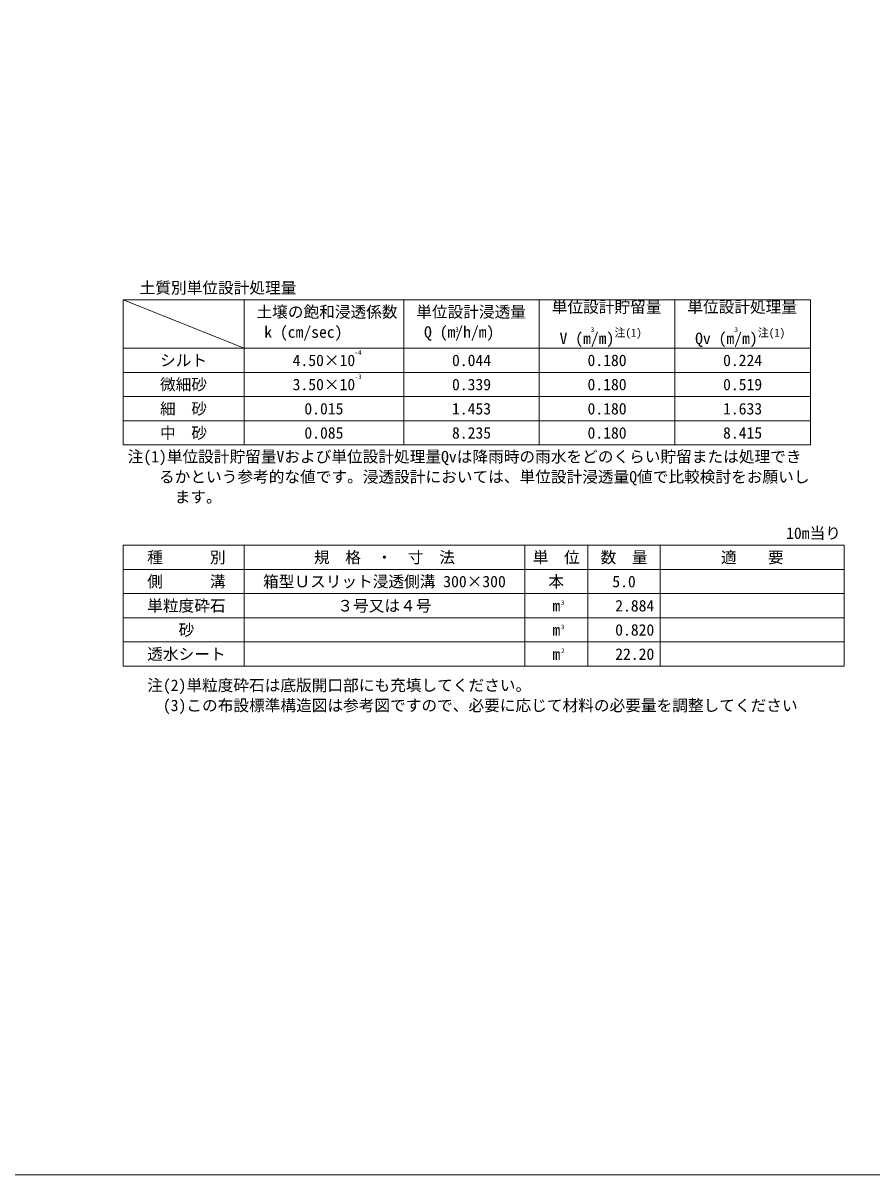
# Model space of a CAD drawing. Units: millimetres at full size, sheet at 1:20; details may follow other scales. Extents: x 0 to 23340, y -4498 to 8520.
# Drawn here: x 1754 to 3507, y 0 to 2381 of the extents above; entities that cross this region are included whole.
import ezdxf
from ezdxf.enums import TextEntityAlignment as Align

# ---------------------------------------------------------------- set-up
doc = ezdxf.new("R2010")
doc.units = ezdxf.units.MM
doc.header["$LTSCALE"] = 20
doc.layers.add('0_2', color=7, linetype='Continuous', lineweight=13)
doc.layers.add('TITLE', color=7, linetype='Continuous', lineweight=13)
doc.styles.add('ＭＳ ゴシック', font='')
doc.styles.get('ＭＳ ゴシック').set_extended_font_data('MS Gothic')

msp = doc.modelspace()

# ---------------------------------------------------------------- linework, layer by layer
at = {"layer": 'TITLE'}
for p, q in [((2210.24, 1708.85), (1960.24, 1808.85)), ((2210.24, 1808.85), (2210.24, 1508.85)), ((2540.24, 1808.85), (2540.24, 1508.85)), ((2820.24, 1808.85), (2820.24, 1508.85)), ((3100.24, 1808.85), (3100.24, 1508.85)), ((1960.24, 1708.85), (3380.24, 1708.85)), ((1960.24, 1658.85), (3380.24, 1658.85)), ((1960.24, 1608.85), (3380.24, 1608.85)), ((1960.24, 1558.85), (3380.24, 1558.85)), ((2210.24, 1301.63), (2210.24, 1051.63)), ((2790.24, 1301.63), (2790.24, 1051.63)), ((2920.24, 1301.63), (2920.24, 1051.63)), ((3070.24, 1301.63), (3070.24, 1051.63)), ((1960.24, 1251.63), (3450.18, 1251.63)), ((1960.24, 1201.63), (3450.18, 1201.63)), ((1960.24, 1151.63), (3450.18, 1151.63)), ((1960.24, 1101.63), (3450.18, 1101.63))]:
    msp.add_line(p, q, dxfattribs=at)
at = {"layer": 'TITLE', "color": 2}
msp.add_lwpolyline([(0, 0), (3890, 0), (3890, 2840), (0, 2840)], close=True, dxfattribs=at)
at = {"layer": 'TITLE'}
for points in [[(1960.24, 1808.85), (3380.24, 1808.85), (3380.24, 1508.85), (1960.24, 1508.85)], [(1960.24, 1301.63), (3450.18, 1301.63), (3450.18, 1051.63), (1960.24, 1051.63)]]:
    msp.add_lwpolyline(points, close=True, dxfattribs=at)

# ---------------------------------------------------------------- texts
at = {"layer": '0_2', "style": 'ＭＳ ゴシック'}
for s, p in [('注(1)単位設計貯留量Vおよび単位設計処理量Qvは降雨時の雨水をどのくらい貯留または処理でき', (1969.84, 1496.66)), ('\u3000\u3000るかという参考的な値です。浸透設計においては、単位設計浸透量Q値で比較検討をお願いし', (1969.84, 1454.99)), ('\u3000\u3000\u3000ます。', (1969.84, 1413.32))]:
    msp.add_text(s, height=23.74, dxfattribs=at).set_placement(p, align=Align.TOP_LEFT)
at = {"layer": 'TITLE', "style": 'ＭＳ ゴシック'}
for s, p in [('土質別単位設計処理量', (1994.56, 1833.85)), ('種\u3000\u3000\u3000別', (2010.24, 1276.63)), ('側\u3000\u3000\u3000溝', (2010.24, 1226.63)), ('単粒度砕石', (2010.24, 1176.63)), ('透水シート', (2010.24, 1076.63))]:
    msp.add_text(s, height=23.74, dxfattribs=at).set_placement(p, align=Align.MIDDLE_LEFT)
for s, p in [('土壌の飽和浸透係数', (2235.96, 1795.87)), ('単位設計浸透量', (2565.96, 1795.87)), (' k (cm/sec)', (2235.96, 1754.2)), (' Q (m/h/m)', (2565.96, 1754.2)), ('注(2)単粒度砕石は底版開口部にも充填してください。', (2010.24, 1024.09)), ('\u3000(3)この布設標準構造図は参考図ですので、必要に応じて材料の必要量を調整してください', (2010.24, 982.43))]:
    msp.add_text(s, height=23.74, dxfattribs=at).set_placement(p, align=Align.TOP_LEFT)
for s, height, p in [('単位設計貯留量', 23.74, (2845.96, 1775.11)), ('単位設計処理量', 23.74, (3125.96, 1775.11)), (' V (m/m)', 23.74, (2845.96, 1710.21)), ('注(1)', 16.61, (2975.46, 1727.71)), (' Qv (m/m)', 23.74, (3125.96, 1710.21)), ('注(1)', 16.61, (3271.64, 1727.71)), ('2', 9.49, (2865.31, 1076.05))]:
    msp.add_text(s, height=height, dxfattribs=at).set_placement(p, align=Align.BOTTOM_LEFT)
for s, height, p in [('3', 9.49, (2650.06, 1747.33)), ('3', 9.49, (2930.06, 1747.33)), ('3', 9.49, (3226.99, 1747.33)), ('シルト', 23.74, (2085.24, 1683.85)), ('4.50×10', 23.74, (2375.24, 1683.85)), ('-4', 9.494, (2445.85, 1700.02)), ('0.044', 23.74, (2680.24, 1683.85)), ('0.180', 23.74, (2960.24, 1683.85)), ('0.224', 23.74, (3240.24, 1683.85)), ('微細砂', 23.74, (2085.24, 1633.85)), ('3.50×10', 23.74, (2375.24, 1633.85)), ('-3', 9.494, (2445.85, 1650.02)), ('0.339', 23.74, (2680.24, 1633.85)), ('0.180', 23.74, (2960.24, 1633.85)), ('0.519', 23.74, (3240.24, 1633.85)), ('細\u3000砂', 23.74, (2085.24, 1583.85)), ('0.015', 23.74, (2375.24, 1583.85)), ('1.453', 23.74, (2680.24, 1583.85)), ('0.180', 23.74, (2960.24, 1583.85)), ('1.633', 23.74, (3240.24, 1583.85)), ('中\u3000砂', 23.74, (2085.24, 1533.85)), ('0.085', 23.74, (2375.24, 1533.85)), ('8.235', 23.74, (2680.24, 1533.85)), ('0.180', 23.74, (2960.24, 1533.85)), ('8.415', 23.74, (3240.24, 1533.85)), ('10m当り', 23.74, (3386.7, 1326.63)), ('規\u3000格\u3000・\u3000寸\u3000法', 23.74, (2500.24, 1276.63)), ('単\u3000位', 23.74, (2855.24, 1276.63)), ('数\u3000量', 23.74, (2995.24, 1276.63)), ('適\u3000\u3000要', 23.74, (3260.21, 1276.63)), ('箱型Ｕスリット浸透側溝 300×300', 23.74, (2500.24, 1226.63)), ('本', 23.74, (2855.24, 1226.63)), ('5.0', 23.74, (2995.24, 1226.63)), ('３号又は４号', 23.74, (2500.24, 1176.63)), ('m', 23.74, (2855.24, 1176.63)), ('3', 9.49, (2868.45, 1182.87)), ('砂', 23.74, (2091.25, 1126.63)), ('m', 23.74, (2855.24, 1126.63)), ('3', 9.49, (2868.45, 1132.87)), ('m', 23.74, (2855.24, 1076.63))]:
    msp.add_text(s, height=height, dxfattribs=at).set_placement(p, align=Align.MIDDLE_CENTER)
for s, p in [('2.884', (3057.77, 1176.63)), ('0.820', (3057.77, 1126.63)), ('22.20', (3057.77, 1076.63))]:
    msp.add_text(s, height=23.74, dxfattribs=at).set_placement(p, align=Align.MIDDLE_RIGHT)

doc.saveas('drawing.dxf')
